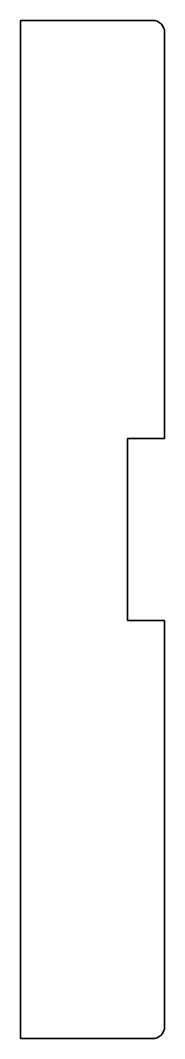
# Model space of a CAD drawing. Header units: inches. Extents: x 0 to 12, y 0 to 85.
import ezdxf

# ---------------------------------------------------------------- set-up
doc = ezdxf.new("R2010")
doc.units = ezdxf.units.IN
doc.header["$MEASUREMENT"] = 0
doc.layers.add('SIMUMAK Visible (ISO)', color=7, linetype='Continuous', lineweight=35)

# ---------------------------------------------------------------- blocks, each defined once
blk = doc.blocks.new('CD-IND-30-RIGISU-01_Sheet_5_CD-IND-30-RIGISU-01')
at = {"layer": 'SIMUMAK Visible (ISO)'}
for p, q in [((-6, -42.5), (-6, 42.5)), ((-6, 42.5), (5, 42.5)), ((6, 41.5), (6, 7.6)), ((2.9, 7.6), (6, 7.6)), ((2.9, -7.6), (2.9, 7.6)), ((6, -7.6), (2.9, -7.6)), ((6, -7.6), (6, -41.5)), ((5, -42.5), (-6, -42.5))]:
    blk.add_line(p, q, dxfattribs=at)
at = {"layer": 'SIMUMAK Visible (ISO)', "extrusion": (0, 0, -1)}
for centre, start, end in [((-5, 41.5), 90, 180), ((-5, -41.5), 180, 270)]:
    blk.add_arc(centre, 1, start, end, dxfattribs=at)

msp = doc.modelspace()

# ---------------------------------------------------------------- block references
msp.add_blockref('CD-IND-30-RIGISU-01_Sheet_5_CD-IND-30-RIGISU-01', (6, 42.5))

doc.saveas('drawing.dxf')
